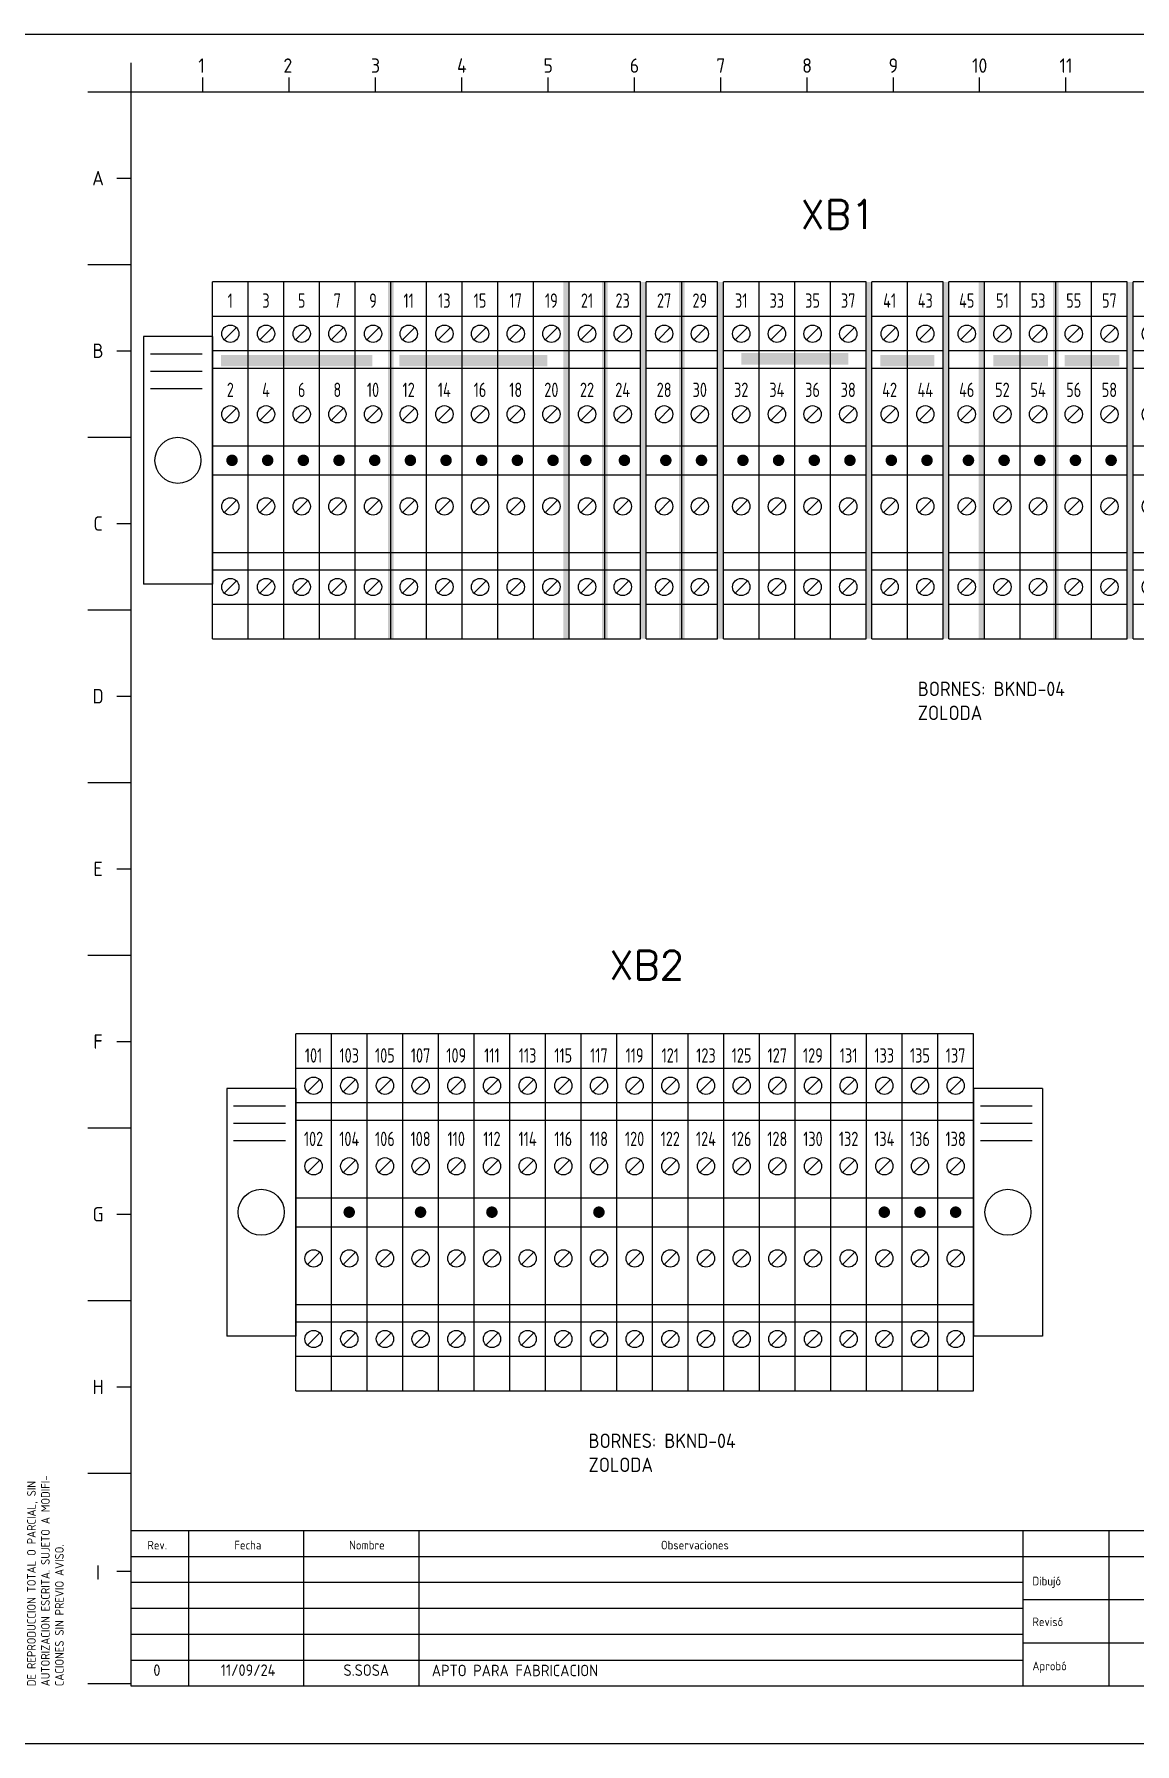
# Model space of a CAD drawing. Header units: millimetres. Extents: x 2272 to 7312, y -3839 to -3184.
# Drawn here: x 6479.7 to 6671, y -3492.6 to -3195.6 of the extents above; entities that cross this region are included whole.
import ezdxf
from ezdxf.enums import TextEntityAlignment as Align

# ---------------------------------------------------------------- set-up
doc = ezdxf.new("R2010")
doc.units = ezdxf.units.MM
for name, color, linetype in [('AUXILIAR', 30, 'Continuous'), ('TEXTO', 3, 'Continuous'), ('TEXTOS', 3, 'Continuous')]:
    doc.layers.add(name, color=color, linetype=linetype)
doc.styles.add('ROMANS', font='isocp3.shx')
doc.styles.get("Standard").update_dxf_attribs({"font": 'arial.ttf'})
doc.styles.add('style1', font='arial.ttf', dxfattribs={"height": 1})
doc.styles.add('style2', font='romab___.ttf', dxfattribs={"height": 1})

# ---------------------------------------------------------------- blocks, each defined once
blk = doc.blocks.new('BORNERA DOBLE PISO')
at = {"layer": 'AUXILIAR'}
for p, q in [((-449.2, 1419.79), (-449.2, 1481.79)), ((-443, 1481.79), (-449.2, 1481.79)), ((-443, 1419.79), (-443, 1481.79)), ((-443, 1475.79), (-449.2, 1475.79)), ((-447.17, 1471.73), (-445.04, 1473.85)), ((-443, 1469.79), (-449.2, 1469.79)), ((-449.2, 1466.79), (-443, 1466.79)), ((-447.17, 1457.73), (-445.04, 1459.85)), ((-449.2, 1453.29), (-443, 1453.29)), ((-449.2, 1448.29), (-443, 1448.29)), ((-447.17, 1441.73), (-445.04, 1443.85)), ((-449.2, 1434.79), (-443, 1434.79)), ((-449.2, 1431.79), (-443, 1431.79)), ((-447.17, 1427.73), (-445.04, 1429.85)), ((-449.2, 1425.79), (-443, 1425.79)), ((-449.2, 1419.79), (-443, 1419.79))]:
    blk.add_line(p, q, dxfattribs=at)
for centre in [(-446.1, 1472.79), (-446.1, 1458.79), (-446.1, 1442.79), (-446.1, 1428.79)]:
    blk.add_circle(centre, 1.5, dxfattribs=at)
blk = doc.blocks.new('A3-Funcional')
at = {"color": 1, "linetype": 'Continuous'}
for p, q in [((25, 287), (410, 287)), ((25, 10), (25, 287)), ((410, 37), (25, 37)), ((410, 10), (25, 10))]:
    blk.add_line(p, q, dxfattribs=at)
at = {"color": 2, "linetype": 'Continuous'}
for p, q in [((35, 37), (35, 10)), ((55, 37), (55, 10)), ((75, 37), (75, 10)), ((195, 10), (195, 37)), ((180, 32.5), (25, 32.5)), ((235, 32.5), (180, 32.5)), ((180, 28), (25, 28)), ((235, 25), (180, 25)), ((180, 23.5), (25, 23.5)), ((180, 19), (25, 19)), ((235, 17.5), (180, 17.5)), ((180, 14.5), (25, 14.5))]:
    blk.add_line(p, q, dxfattribs=at)
at = {"color": 1}
blk.add_line((180, 37), (180, 10), dxfattribs=at)
blk.add_line((180, 37), (180, 10), dxfattribs=at)
at = {"color": 11}
blk.add_lwpolyline([(0, 0), (0, 297), (420, 297), (420, 0)], close=True, dxfattribs=at)
at = {"layer": 'TEXTOS'}
blk.add_line((25, 287), (25, 292), dxfattribs=at)
at = {"layer": 'TEXTOS', "color": 3}
for p, q in [((37.5, 287), (37.5, 289.5)), ((52.5, 287), (52.5, 289.5)), ((67.5, 287), (67.5, 289.5)), ((82.5, 287), (82.5, 289.5)), ((97.5, 287), (97.5, 289.5)), ((112.5, 287), (112.5, 289.5)), ((127.5, 287), (127.5, 289.5)), ((142.5, 287), (142.5, 289.5)), ((157.5, 287), (157.5, 289.5)), ((172.5, 287), (172.5, 289.5)), ((187.5, 287), (187.5, 289.5)), ((17.5, 287), (25, 287)), ((22.5, 272), (25, 272)), ((17.5, 257), (25, 257)), ((22.5, 242), (25, 242)), ((17.5, 227), (25, 227)), ((22.5, 212), (25, 212)), ((17.5, 197), (25, 197)), ((22.5, 182), (25, 182)), ((17.5, 167), (25, 167)), ((22.5, 152), (25, 152)), ((17.5, 137), (25, 137)), ((22.5, 122), (25, 122)), ((17.5, 107), (25, 107)), ((22.5, 92), (25, 92)), ((17.5, 77), (25, 77)), ((22.5, 62), (25, 62)), ((17.5, 47), (25, 47)), ((22.5, 30), (25, 30)), ((17.5, 10.5), (25, 10.5))]:
    blk.add_line(p, q, dxfattribs=at)
at = {"layer": 'TEXTOS', "color": 3, "style": 'ROMANS'}
for s, p in [('1', (37.25, 290.3)), ('2', (52.25, 290.3)), ('3', (67.5, 290.3)), ('4', (82.5, 290.3)), ('5', (97.5, 290.3)), ('6', (112.5, 290.3)), ('7', (127.5, 290.3)), ('8', (142.5, 290.3)), ('9', (157.5, 290.3)), ('10', (172.5, 290.3)), ('11', (187.5, 290.3))]:
    blk.add_text(s, height=2.5, dxfattribs=at).set_placement(p, align=Align.CENTER)
for s, p in [('A', (19.26, 272)), ('B', (19.26, 242)), ('C', (19.26, 212)), ('D', (19.26, 182)), ('E', (19.26, 152)), ('F', (19.26, 122)), ('G', (19.26, 92)), ('H', (19.26, 62)), ('I', (19.26, 29.78))]:
    blk.add_text(s, height=2.5, dxfattribs=at).set_placement(p, align=Align.MIDDLE)
at = {"layer": 'TEXTOS', "color": 3, "linetype": 'Continuous', "style": 'ROMANS'}
for s, p in [('DE REPRODUCCION TOTAL O PARCIAL, SIN', (8.43, 10.01)), ('AUTORIZACION ESCRITA. SUJETO A MODIFI-', (10.86, 10.01)), ('CACIONES SIN PREVIO AVISO.', (13.29, 10.01))]:
    blk.add_text(s, height=1.5, rotation=90, dxfattribs=at).set_placement(p)
at = {"layer": 'TEXTOS', "color": 4, "linetype": 'Continuous', "style": 'ROMANS'}
for s, p in [('Rev.', (27.84, 33.77)), ('Dibujó', (181.68, 27.53)), ('Revisó', (181.68, 20.45)), ('Aprobó', (181.68, 12.77))]:
    blk.add_text(s, height=1.5, dxfattribs=at).set_placement(p)
for s, p in [('Fecha', (45.3, 34.53)), ('Nombre', (66, 34.53)), ('Observaciones', (123, 34.53))]:
    blk.add_text(s, height=1.5, dxfattribs=at).set_placement(p, align=Align.MIDDLE)
at = {"layer": 'TEXTOS', "color": 7, "linetype": 'Continuous', "style": 'style2', "width": 0.8}
blk.add_attdef('CLIENTE', (295.02, 31.81), '', height=3.5, dxfattribs=at)
at = {"layer": 'TEXTOS', "color": 7, "style": 'style2'}
blk.add_attdef('NºOBRA', text='', height=4, dxfattribs=at).set_placement((380.19, 28), align=Align.CENTER)
at = {"layer": 'TEXTOS', "color": 7, "linetype": 'Continuous', "style": 'style1'}
for tag, p in [('0/0', (403.7, 28)), ('1088-01MP01', (379.98, 18.5)), ('REVCLIENTE', (403.7, 18.5)), ('1088-01MP01', (379.98, 11.43)), ('REV', (403.7, 11.19))]:
    blk.add_attdef(tag, text='', height=2.5, dxfattribs=at).set_placement(p, align=Align.CENTER)
at = {"layer": 'TEXTOS', "style": 'ROMANS'}
for tag, p in [('04/01/01', (204.48, 27.37)), ('NAMEDIB', (224.48, 27.33)), ('FECHREV', (204.48, 20.11)), ('NAMEREV', (224.48, 20.1)), ('FECHAPR', (204.48, 12.61)), ('NAMEAPR', (224.48, 12.6))]:
    blk.add_attdef(tag, text='', height=2, dxfattribs=at).set_placement(p, align=Align.CENTER)
at = {"layer": 'TEXTOS', "color": 7, "style": 'style1'}
blk.add_attdef('OBRA', (295.02, 26.8), '', height=2.5, dxfattribs=at)
at = {"layer": 'TEXTOS', "color": 7, "style": 'style1', "width": 0.85}
for tag, p in [('DESCRIPCION1', (332.01, 20.37)), ('DESCRIPCION2', (332.01, 16.29)), ('DESCRIPCION3', (332.01, 12.18))]:
    blk.add_attdef(tag, text='', height=2.5, dxfattribs=at).set_placement(p, align=Align.CENTER)
blk = doc.blocks.new('BORNERA SEPARADOR')
for p, q in [((-649.79, 1388.9), (-661.79, 1388.9)), ((-661.79, 1388.9), (-661.79, 1345.9)), ((-649.79, 1388.9), (-649.79, 1345.9)), ((-660.59, 1385.9), (-651.59, 1385.9)), ((-660.59, 1382.9), (-651.59, 1382.9)), ((-660.59, 1379.9), (-651.59, 1379.9)), ((-649.79, 1345.9), (-661.79, 1345.9))]:
    blk.add_line(p, q)
blk.add_circle((-655.79, 1367.4), 4)

msp = doc.modelspace()

# ---------------------------------------------------------------- linework, layer by layer
at = {"layer": 'TEXTOS', "const_width": 1}
for points in [[(6513.55, -3269.59, 1), (6514.55, -3269.59, 1)], [(6519.75, -3269.59, 1), (6520.75, -3269.59, 1)], [(6525.95, -3269.59, 1), (6526.95, -3269.59, 1)], [(6532.15, -3269.59, 1), (6533.15, -3269.59, 1)], [(6538.35, -3269.59, 1), (6539.35, -3269.59, 1)], [(6544.55, -3269.59, 1), (6545.55, -3269.59, 1)], [(6550.75, -3269.59, 1), (6551.75, -3269.59, 1)], [(6556.95, -3269.59, 1), (6557.95, -3269.59, 1)], [(6563.15, -3269.59, 1), (6564.15, -3269.59, 1)], [(6569.35, -3269.59, 1), (6570.35, -3269.59, 1)], [(6575.05, -3269.59, 1), (6576.05, -3269.59, 1)], [(6581.75, -3269.59, 1), (6582.75, -3269.59, 1)], [(6588.95, -3269.59, 1), (6589.95, -3269.59, 1)], [(6595.15, -3269.59, 1), (6596.15, -3269.59, 1)], [(6602.35, -3269.59, 1), (6603.35, -3269.59, 1)], [(6608.55, -3269.59, 1), (6609.55, -3269.59, 1)], [(6614.75, -3269.59, 1), (6615.75, -3269.59, 1)], [(6620.95, -3269.59, 1), (6621.95, -3269.59, 1)], [(6628.15, -3269.59, 1), (6629.15, -3269.59, 1)], [(6634.35, -3269.59, 1), (6635.35, -3269.59, 1)], [(6641.55, -3269.59, 1), (6642.55, -3269.59, 1)], [(6647.75, -3269.59, 1), (6648.75, -3269.59, 1)], [(6653.95, -3269.59, 1), (6654.95, -3269.59, 1)], [(6660.15, -3269.59, 1), (6661.15, -3269.59, 1)], [(6666.35, -3269.59, 1), (6667.35, -3269.59, 1)], [(6533.92, -3400.2, 1), (6534.92, -3400.2, 1)], [(6546.32, -3400.2, 1), (6547.32, -3400.2, 1)], [(6558.72, -3400.2, 1), (6559.72, -3400.2, 1)], [(6577.32, -3400.2, 1), (6578.32, -3400.2, 1)], [(6626.92, -3400.2, 1), (6627.92, -3400.2, 1)], [(6633.12, -3400.2, 1), (6634.12, -3400.2, 1)], [(6639.32, -3400.2, 1), (6640.32, -3400.2, 1)]]:
    msp.add_lwpolyline(points, format="xyb", close=True, dxfattribs=at)
at = {"layer": 'TEXTOS'}
for points in [[(6541.15, -3300.59), (6542.15, -3300.59), (6541.15, -3238.59), (6542.15, -3238.59)], [(6571.65, -3300.59), (6572.65, -3300.59), (6571.65, -3238.59), (6572.65, -3238.59)], [(6578.35, -3300.59), (6579.35, -3300.59), (6578.35, -3238.59), (6579.35, -3238.59)], [(6585.05, -3300.59), (6586.05, -3300.59), (6585.05, -3238.59), (6586.05, -3238.59)], [(6591.75, -3300.59), (6592.75, -3300.59), (6591.75, -3238.59), (6592.75, -3238.59)], [(6598.45, -3300.59), (6599.45, -3300.59), (6598.45, -3238.59), (6599.45, -3238.59)], [(6624.25, -3300.59), (6625.25, -3300.59), (6624.25, -3238.59), (6625.25, -3238.59)], [(6637.65, -3300.59), (6638.65, -3300.59), (6637.65, -3238.59), (6638.65, -3238.59)], [(6643.85, -3300.59), (6644.85, -3300.59), (6643.85, -3238.59), (6644.85, -3238.59)], [(6656.75, -3300.59), (6657.75, -3300.59), (6656.75, -3238.59), (6657.75, -3238.59)], [(6669.65, -3300.59), (6670.65, -3300.59), (6669.65, -3238.59), (6670.65, -3238.59)], [(6538.46, -3253.26), (6538.46, -3251.26), (6512.15, -3253.26), (6512.15, -3251.26)], [(6568.85, -3253.26), (6568.85, -3251.26), (6543.15, -3253.26), (6543.15, -3251.26)], [(6621.15, -3252.96), (6621.15, -3250.96), (6602.55, -3252.96), (6602.55, -3250.96)], [(6636.14, -3253.26), (6636.14, -3251.26), (6626.75, -3253.26), (6626.75, -3251.26)], [(6655.85, -3253.26), (6655.85, -3251.26), (6646.35, -3253.26), (6646.35, -3251.26)], [(6668.25, -3253.26), (6668.25, -3251.26), (6658.75, -3253.26), (6658.75, -3251.26)]]:
    msp.add_trace(points, dxfattribs=at)

# ---------------------------------------------------------------- block references
for name, p in [('A3-Funcional', (6471.5, -3492.56)), ('BORNERA DOBLE PISO', (6959.86, -4720.38)), ('BORNERA DOBLE PISO', (6966.06, -4720.38)), ('BORNERA DOBLE PISO', (6972.26, -4720.38)), ('BORNERA DOBLE PISO', (6978.46, -4720.38)), ('BORNERA DOBLE PISO', (6984.66, -4720.38)), ('BORNERA DOBLE PISO', (6990.86, -4720.38)), ('BORNERA DOBLE PISO', (6997.06, -4720.38)), ('BORNERA DOBLE PISO', (7003.26, -4720.38)), ('BORNERA DOBLE PISO', (7009.46, -4720.38)), ('BORNERA DOBLE PISO', (7015.66, -4720.38)), ('BORNERA DOBLE PISO', (7021.86, -4720.38)), ('BORNERA DOBLE PISO', (7028.06, -4720.38)), ('BORNERA DOBLE PISO', (7035.26, -4720.38)), ('BORNERA DOBLE PISO', (7041.46, -4720.38)), ('BORNERA DOBLE PISO', (7048.66, -4720.38)), ('BORNERA DOBLE PISO', (7054.86, -4720.38)), ('BORNERA DOBLE PISO', (7061.06, -4720.38)), ('BORNERA DOBLE PISO', (7067.26, -4720.38)), ('BORNERA DOBLE PISO', (7074.46, -4720.38)), ('BORNERA DOBLE PISO', (7080.66, -4720.38)), ('BORNERA DOBLE PISO', (7087.86, -4720.38)), ('BORNERA DOBLE PISO', (7094.06, -4720.38)), ('BORNERA DOBLE PISO', (7100.26, -4720.38)), ('BORNERA DOBLE PISO', (7106.46, -4720.38)), ('BORNERA DOBLE PISO', (7112.66, -4720.38)), ('BORNERA DOBLE PISO', (7119.86, -4720.38)), ('BORNERA SEPARADOR', (7160.44, -4636.99)), ('BORNERA DOBLE PISO', (6974.33, -4851.02)), ('BORNERA DOBLE PISO', (6980.53, -4851.02)), ('BORNERA DOBLE PISO', (6986.73, -4851.02)), ('BORNERA DOBLE PISO', (6992.93, -4851.02)), ('BORNERA DOBLE PISO', (6999.13, -4851.02)), ('BORNERA DOBLE PISO', (7005.33, -4851.02)), ('BORNERA DOBLE PISO', (7011.53, -4851.02)), ('BORNERA DOBLE PISO', (7017.73, -4851.02)), ('BORNERA DOBLE PISO', (7023.93, -4851.02)), ('BORNERA DOBLE PISO', (7030.13, -4851.02)), ('BORNERA DOBLE PISO', (7036.33, -4851.02)), ('BORNERA DOBLE PISO', (7042.53, -4851.02)), ('BORNERA DOBLE PISO', (7048.73, -4851.02)), ('BORNERA DOBLE PISO', (7054.93, -4851.02)), ('BORNERA DOBLE PISO', (7061.13, -4851.02)), ('BORNERA DOBLE PISO', (7067.33, -4851.02)), ('BORNERA DOBLE PISO', (7073.53, -4851.02)), ('BORNERA DOBLE PISO', (7079.73, -4851.02)), ('BORNERA DOBLE PISO', (7085.93, -4851.02)), ('BORNERA SEPARADOR', (7174.91, -4767.62)), ('BORNERA SEPARADOR', (7304.71, -4767.62))]:
    msp.add_blockref(name, p)

# ---------------------------------------------------------------- texts
at = {"layer": 'TEXTO', "style": 'ROMANS', "width": 0.8}
for s, p in [('101', (6528.22, -3374.22)), ('103', (6534.42, -3374.22)), ('105', (6540.62, -3374.22)), ('107', (6546.82, -3374.22)), ('109', (6553.02, -3374.22)), ('111', (6559.22, -3374.22)), ('113', (6565.42, -3374.22)), ('115', (6571.62, -3374.22)), ('117', (6577.82, -3374.22)), ('119', (6584.02, -3374.22)), ('121', (6590.22, -3374.22)), ('123', (6596.42, -3374.22)), ('125', (6602.62, -3374.22)), ('127', (6608.82, -3374.22)), ('129', (6615.02, -3374.22)), ('131', (6621.22, -3374.22)), ('133', (6627.42, -3374.22)), ('135', (6633.62, -3374.22)), ('137', (6639.82, -3374.22)), ('102', (6528.22, -3388.72)), ('104', (6534.42, -3388.72)), ('106', (6540.62, -3388.72)), ('108', (6546.82, -3388.72)), ('110', (6553.02, -3388.72)), ('112', (6559.22, -3388.72)), ('114', (6565.42, -3388.72)), ('116', (6571.62, -3388.72)), ('118', (6577.82, -3388.72)), ('120', (6584.02, -3388.72)), ('122', (6590.22, -3388.72)), ('124', (6596.42, -3388.72)), ('126', (6602.62, -3388.72)), ('128', (6608.82, -3388.72)), ('130', (6615.02, -3388.72)), ('132', (6621.22, -3388.72)), ('134', (6627.42, -3388.72)), ('136', (6633.62, -3388.72)), ('138', (6639.82, -3388.72))]:
    msp.add_text(s, height=2.5, dxfattribs=at).set_placement(p, align=Align.CENTER)
at = {"layer": 'TEXTO', "char_height": 5, "attachment_point": 5}
for s, insert in [('{\\Fromans|c0;XB1}', (6619.37, -3226.87)), ('{\\Fromans|c0;XB2}', (6586.12, -3357.3))]:
    msp.add_mtext_dynamic_manual_height_columns(s, width=25.4814, gutter_width=12.5, heights=[0], dxfattribs=dict(at, insert=insert))
at = {"layer": 'TEXTO', "char_height": 2.5, "attachment_point": 1, "style": 'ROMANS'}
for insert in [(6633.25, -3308.04), (6576.02, -3438.67)]:
    msp.add_mtext_dynamic_manual_height_columns('BORNES: BKND-04\\PZOLODA', width=28.1296, gutter_width=10, heights=[0], dxfattribs=dict(at, insert=insert))
at = {"layer": 'TEXTOS', "style": 'ROMANS', "width": 0.8}
for s, p in [('1', (6513.75, -3243.09)), ('3', (6519.95, -3243.09)), ('5', (6526.15, -3243.09)), ('7', (6532.35, -3243.09)), ('9', (6538.55, -3243.09)), ('11', (6544.75, -3243.09)), ('13', (6550.95, -3243.09)), ('15', (6557.15, -3243.09)), ('17', (6563.35, -3243.09)), ('19', (6569.55, -3243.09)), ('21', (6575.75, -3243.09)), ('23', (6581.95, -3243.09)), ('27', (6589.15, -3243.09)), ('29', (6595.35, -3243.09)), ('31', (6602.55, -3243.09)), ('33', (6608.75, -3243.09)), ('35', (6614.95, -3243.09)), ('37', (6621.15, -3243.09)), ('41', (6628.35, -3243.09)), ('43', (6634.55, -3243.09)), ('45', (6641.75, -3243.09)), ('51', (6647.95, -3243.09)), ('53', (6654.15, -3243.09)), ('55', (6660.35, -3243.09)), ('57', (6666.55, -3243.09)), ('2', (6513.75, -3258.59)), ('4', (6519.95, -3258.59)), ('6', (6526.15, -3258.59)), ('8', (6532.35, -3258.59)), ('10', (6538.55, -3258.59)), ('12', (6544.75, -3258.59)), ('14', (6550.95, -3258.59)), ('16', (6557.15, -3258.59)), ('18', (6563.35, -3258.59)), ('20', (6569.55, -3258.59)), ('22', (6575.75, -3258.59)), ('24', (6581.95, -3258.59)), ('28', (6589.15, -3258.59)), ('30', (6595.35, -3258.59)), ('32', (6602.55, -3258.59)), ('34', (6608.75, -3258.59)), ('36', (6614.95, -3258.59)), ('38', (6621.15, -3258.59)), ('42', (6628.35, -3258.59)), ('44', (6634.55, -3258.59)), ('46', (6641.75, -3258.59)), ('52', (6647.95, -3258.59)), ('54', (6654.15, -3258.59)), ('56', (6660.35, -3258.59)), ('58', (6666.55, -3258.59))]:
    msp.add_text(s, height=2.5, dxfattribs=at).set_placement(p, align=Align.CENTER)
at = {"layer": 'TEXTOS', "char_height": 2, "attachment_point": 5, "style": 'ROMANS'}
for s, width, insert in [('0', 10.7021, (6500.99, -3479.76)), ('\\A1;11/09/24', 10.5263, (6516.84, -3479.76)), ('S.SOSA', 10.5263, (6537.39, -3479.76)), ('APTO PARA FABRICACION', 40.0316, (6563.22, -3479.82))]:
    msp.add_mtext_dynamic_manual_height_columns(s, width=width, gutter_width=10, heights=[0], dxfattribs=dict(at, insert=insert))

doc.saveas('drawing.dxf')
